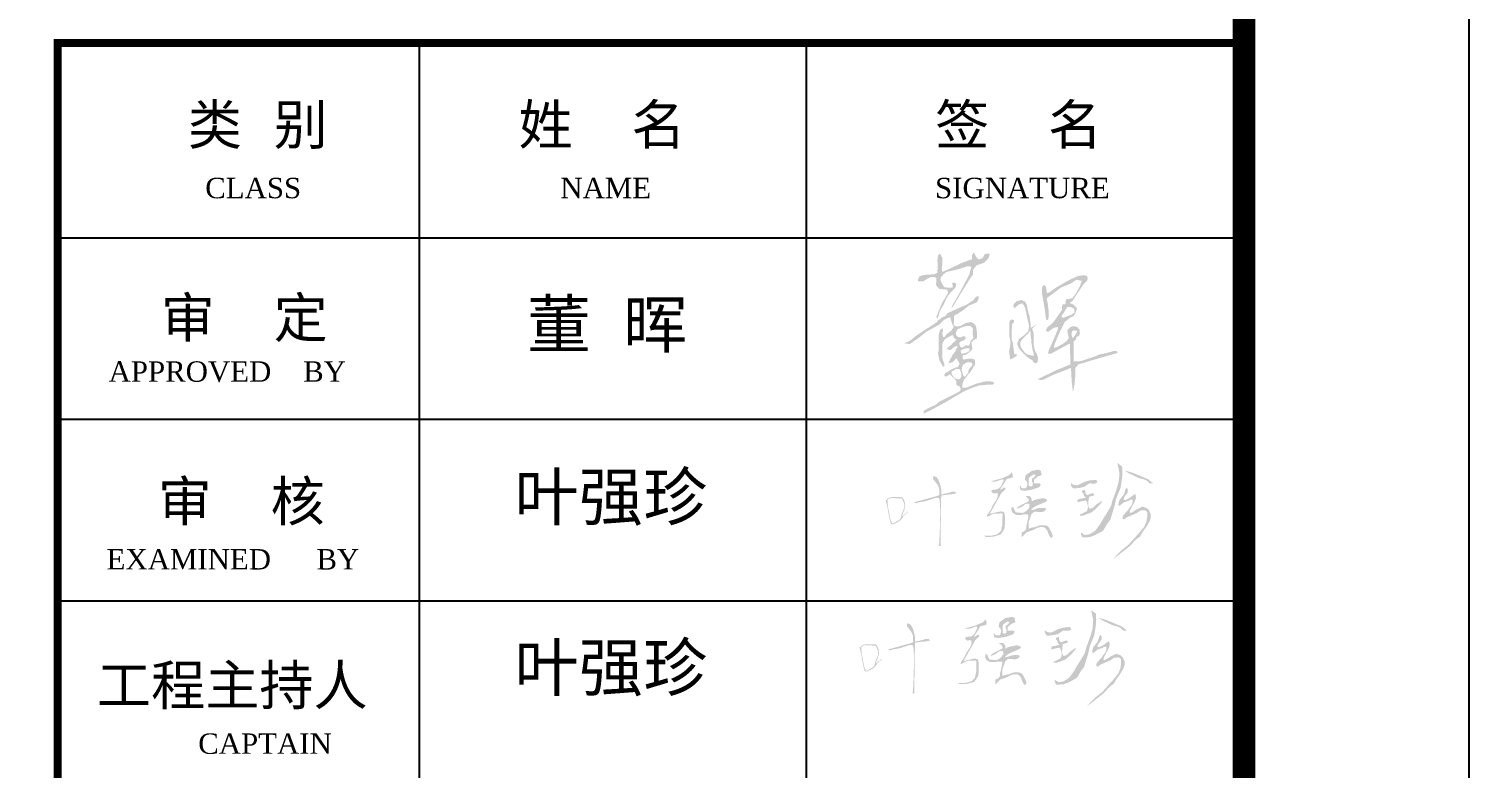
# Model space of a CAD drawing. Extents: x 40372685 to 40373131, y 3431137 to 3431353.
# Drawn here: x 40373098.79 to 40373130.77, y 3431190.26 to 3431206.67 of the extents above; entities that cross this region are included whole.
import ezdxf

# ---------------------------------------------------------------- set-up
doc = ezdxf.new("R2010")
doc.units = 0
doc.header["$LTSCALE"] = 0.5
for name, color, linetype in [('HATCH', 254, 'CONTINUOUS'), ('PUB_TEXT', 7, 'CONTINUOUS'), ('PUB_TITLE', 4, 'CONTINUOUS')]:
    doc.layers.add(name, color=color, linetype=linetype)
doc.styles.add('GHF', font='times.ttf')
doc.styles.add('STYLE1', font='simhei.ttf', dxfattribs={"width": 0.8})

msp = doc.modelspace()

# ---------------------------------------------------------------- hatches: boundary and pattern name
at = {"layer": 'HATCH'}
h = msp.add_hatch(color=256, dxfattribs=at)
h.paths.add_polyline_path([(40373121.935, 3431199.889), (40373121.963, 3431199.802), (40373122.032, 3431199.886), (40373122.064, 3431199.96), (40373121.994, 3431199.98), (40373121.95, 3431199.953)], flags=16)
h.paths.add_polyline_path([(40373121.917, 3431200.493), (40373121.845, 3431200.496), (40373121.769, 3431200.372), (40373121.721, 3431200.308), (40373121.721, 3431200.266), (40373121.763, 3431200.255), (40373121.803, 3431200.272), (40373121.854, 3431200.294), (40373121.906, 3431200.308), (40373121.971, 3431200.35), (40373122.001, 3431200.367), (40373122.001, 3431200.431), (40373121.993, 3431200.459)], flags=16)
h.paths.add_polyline_path([(40373121.451, 3431200.822), (40373121.391, 3431200.801), (40373121.373, 3431200.94), (40373121.335, 3431200.985), (40373121.288, 3431200.952), (40373121.279, 3431200.819), (40373121.299, 3431200.71), (40373121.323, 3431200.562), (40373121.344, 3431200.443), (40373121.362, 3431200.293), (40373121.379, 3431200.204), (40373121.418, 3431200.213), (40373121.43, 3431200.281), (40373121.43, 3431200.396), (40373121.421, 3431200.482), (40373121.406, 3431200.597), (40373121.388, 3431200.659), (40373121.391, 3431200.692), (40373121.702, 3431200.926), (40373121.927, 3431201.017), (40373122.045, 3431201.1), (40373122.164, 3431201.076), (40373122.125, 3431200.961), (40373122.031, 3431200.79), (40373121.951, 3431200.686), (40373121.814, 3431200.665), (40373121.803, 3431200.559), (40373121.735, 3431200.55), (40373121.72, 3431200.479), (40373121.729, 3431200.435), (40373121.613, 3431200.266), (40373121.516, 3431200.136), (40373121.388, 3431200.032), (40373121.37, 3431199.958), (40373121.424, 3431199.946), (40373121.545, 3431200.035), (40373121.64, 3431200.05), (40373121.628, 3431199.979), (40373121.43, 3431199.523), (40373121.412, 3431199.458), (40373121.48, 3431199.458), (40373121.9, 3431199.686), (40373121.915, 3431199.221), (40373121.622, 3431199.102), (40373121.24, 3431198.918), (40373121.191, 3431198.894), (40373121.237, 3431198.875), (40373121.306, 3431198.879), (40373121.521, 3431198.984), (40373121.926, 3431199.143), (40373121.941, 3431198.86), (40373121.969, 3431198.607), (40373122.006, 3431198.786), (40373122.026, 3431199.002), (40373122.026, 3431199.147), (40373122.094, 3431199.222), (40373122.394, 3431199.313), (40373122.769, 3431199.421), (40373122.928, 3431199.465), (40373122.969, 3431199.488), (40373122.935, 3431199.519), (40373122.874, 3431199.519), (40373122.762, 3431199.485), (40373122.56, 3431199.441), (40373122.448, 3431199.394), (40373122.313, 3431199.35), (40373122.171, 3431199.303), (40373122.111, 3431199.289), (40373121.989, 3431199.286), (40373121.984, 3431199.471), (40373121.989, 3431199.65), (40373121.982, 3431199.731), (40373122.036, 3431199.772), (40373122.053, 3431199.836), (40373122.1, 3431199.846), (40373122.124, 3431199.91), (40373122.117, 3431199.988), (40373122.067, 3431200.048), (40373121.996, 3431200.069), (40373121.962, 3431200.069), (40373121.915, 3431200.048), (40373121.844, 3431199.984), (40373121.857, 3431199.893), (40373121.871, 3431199.836), (40373121.871, 3431199.792), (40373121.81, 3431199.721), (40373121.729, 3431199.667), (40373121.611, 3431199.606), (40373121.547, 3431199.586), (40373121.557, 3431199.654), (40373121.683, 3431199.957), (40373121.741, 3431200.063), (40373121.787, 3431200.162), (40373121.917, 3431200.265), (40373121.98, 3431200.289), (40373122.028, 3431200.371), (40373122.059, 3431200.459), (40373122.023, 3431200.509), (40373121.976, 3431200.55), (40373121.896, 3431200.583), (40373121.965, 3431200.635), (40373122.022, 3431200.726), (40373122.108, 3431200.854), (40373122.181, 3431200.965), (40373122.224, 3431201.018), (40373122.279, 3431201.076), (40373122.299, 3431201.121), (40373122.299, 3431201.156), (40373122.266, 3431201.192), (40373122.192, 3431201.198), (40373122.083, 3431201.183), (40373122.003, 3431201.147), (40373121.923, 3431201.112), (40373121.783, 3431201.036), (40373121.703, 3431200.989), (40373121.597, 3431200.927), (40373121.507, 3431200.863)])
h.paths.add_polyline_path([(40373121.022, 3431199.98), (40373120.988, 3431199.92), (40373120.89, 3431199.822), (40373120.837, 3431199.769), (40373120.801, 3431199.712), (40373120.801, 3431199.652), (40373120.822, 3431199.589), (40373120.87, 3431199.523), (40373120.907, 3431199.473), (40373120.964, 3431199.44), (40373121.056, 3431199.418), (40373121.095, 3431199.418), (40373121.1, 3431199.445), (40373121.074, 3431199.54), (40373121.068, 3431199.586), (40373121.053, 3431199.678), (40373121.048, 3431199.705), (40373121.048, 3431199.743), (40373121.04, 3431199.799), (40373121.03, 3431199.88), (40373121.03, 3431199.93)], flags=16)
h.paths.add_polyline_path([(40373120.664, 3431200.468), (40373120.691, 3431200.486), (40373120.782, 3431200.56), (40373120.851, 3431200.575), (40373120.907, 3431200.482), (40373120.946, 3431200.298), (40373120.991, 3431200.091), (40373120.991, 3431200.02), (40373120.972, 3431199.95), (40373120.903, 3431199.882), (40373120.772, 3431199.785), (40373120.73, 3431199.674), (40373120.782, 3431199.554), (40373120.885, 3431199.449), (40373120.973, 3431199.37), (40373121.079, 3431199.304), (40373121.095, 3431199.261), (40373121.149, 3431199.243), (40373121.183, 3431199.273), (40373121.194, 3431199.349), (40373121.188, 3431199.402), (40373121.165, 3431199.456), (40373121.135, 3431199.501), (40373121.115, 3431199.571), (40373121.103, 3431199.626), (40373121.097, 3431199.69), (40373121.095, 3431199.753), (40373121.095, 3431199.838), (40373121.095, 3431199.912), (40373121.075, 3431199.985), (40373121.059, 3431200.009), (40373121.099, 3431200.049), (40373121.169, 3431200.121), (40373121.073, 3431200.052), (40373121.029, 3431200.03), (40373121.028, 3431200.128), (40373121.008, 3431200.285), (40373120.982, 3431200.364), (40373120.958, 3431200.477), (40373120.946, 3431200.537), (40373120.909, 3431200.614), (40373120.829, 3431200.649), (40373120.735, 3431200.629), (40373120.704, 3431200.611), (40373120.655, 3431200.562), (40373120.646, 3431200.509)])
h.paths.add_polyline_path([(40373120.633, 3431199.707), (40373120.667, 3431199.444), (40373120.721, 3431199.454), (40373120.721, 3431199.41), (40373120.652, 3431199.364), (40373120.579, 3431199.33), (40373120.565, 3431199.388), (40373120.553, 3431199.512), (40373120.579, 3431199.653), (40373120.577, 3431199.755), (40373120.56, 3431199.836), (40373120.557, 3431199.999), (40373120.557, 3431200.116), (40373120.565, 3431200.193), (40373120.613, 3431200.218), (40373120.665, 3431200.201), (40373120.655, 3431200.147), (40373120.618, 3431200.118), (40373120.618, 3431200.05), (40373120.609, 3431199.989), (40373120.606, 3431199.88), (40373120.609, 3431199.78)])
h.paths.add_polyline_path([(40373119.602, 3431198.986), (40373119.569, 3431198.947), (40373119.538, 3431198.967), (40373119.529, 3431198.997), (40373119.518, 3431199.029), (40373119.508, 3431199.061), (40373119.502, 3431199.091), (40373119.502, 3431199.113), (40373119.505, 3431199.145), (40373119.51, 3431199.169), (40373119.524, 3431199.199), (40373119.536, 3431199.217), (40373119.562, 3431199.236), (40373119.59, 3431199.252), (40373119.618, 3431199.263), (40373119.672, 3431199.267), (40373119.687, 3431199.267), (40373119.711, 3431199.261), (40373119.725, 3431199.254), (40373119.74, 3431199.229), (40373119.73, 3431199.206), (40373119.717, 3431199.178), (40373119.692, 3431199.155), (40373119.668, 3431199.125), (40373119.645, 3431199.077), (40373119.645, 3431199.047), (40373119.639, 3431199.024)], flags=16)
h.paths.add_polyline_path([(40373119.467, 3431199.091), (40373119.443, 3431199.122), (40373119.364, 3431199.116), (40373119.33, 3431199.091), (40373119.294, 3431199.07), (40373119.272, 3431199.047), (40373119.281, 3431199.001), (40373119.299, 3431198.974), (40373119.327, 3431198.934), (40373119.367, 3431198.905), (40373119.44, 3431198.888), (40373119.465, 3431198.904), (40373119.488, 3431198.94), (40373119.492, 3431198.986), (40373119.489, 3431199.029)], flags=16)
h.paths.add_polyline_path([(40373119.617, 3431199.58), (40373119.579, 3431199.573), (40373119.514, 3431199.55), (40373119.482, 3431199.533), (40373119.478, 3431199.507), (40373119.486, 3431199.466), (40373119.528, 3431199.461), (40373119.576, 3431199.472), (40373119.63, 3431199.491), (40373119.675, 3431199.526), (40373119.679, 3431199.568), (40373119.654, 3431199.584)], flags=16)
h.paths.add_polyline_path([(40373119.453, 3431199.818), (40373119.443, 3431199.827), (40373119.398, 3431199.842), (40373119.365, 3431199.904), (40373119.378, 3431199.942), (40373119.409, 3431200.002), (40373119.487, 3431200.037), (40373119.571, 3431200.066), (40373119.631, 3431200.077), (40373119.697, 3431200.073), (40373119.725, 3431200.046), (40373119.751, 3431200.008), (40373119.744, 3431199.952), (40373119.744, 3431199.896), (40373119.753, 3431199.85), (40373119.756, 3431199.813), (40373119.752, 3431199.793), (40373119.718, 3431199.769), (40373119.698, 3431199.74), (40373119.689, 3431199.709), (40373119.68, 3431199.677), (40373119.67, 3431199.655), (40373119.658, 3431199.633), (40373119.599, 3431199.647), (40373119.591, 3431199.647), (40373119.531, 3431199.599), (40373119.501, 3431199.599), (40373119.474, 3431199.606), (40373119.459, 3431199.636), (40373119.448, 3431199.668), (40373119.451, 3431199.697), (40373119.462, 3431199.726), (40373119.477, 3431199.726), (40373119.542, 3431199.755), (40373119.56, 3431199.768), (40373119.586, 3431199.785), (40373119.585, 3431199.806), (40373119.583, 3431199.823), (40373119.572, 3431199.846), (40373119.556, 3431199.847), (40373119.539, 3431199.847), (40373119.513, 3431199.838), (40373119.479, 3431199.818)], flags=16)
h.paths.add_polyline_path([(40373118.974, 3431200.205), (40373118.959, 3431200.167), (40373118.488, 3431199.856), (40373118.362, 3431199.753), (40373118.224, 3431199.687), (40373118.35, 3431199.674), (40373118.554, 3431199.816), (40373118.717, 3431199.947), (40373119.003, 3431200.104), (40373119.104, 3431200.208), (40373119.23, 3431200.265), (40373119.245, 3431200.265), (40373119.289, 3431200.111), (40373119.324, 3431200.057), (40373119.274, 3431199.976), (40373119.16, 3431199.885), (40373119.116, 3431199.828), (40373119.088, 3431199.825), (40373119.069, 3431199.903), (40373119.085, 3431199.976), (40373119.072, 3431200.026), (40373119.019, 3431199.988), (40373118.988, 3431199.881), (40373118.988, 3431199.775), (40373118.988, 3431199.652), (40373118.991, 3431199.549), (40373118.972, 3431199.467), (40373119.003, 3431199.313), (40373119.085, 3431199.169), (40373119.113, 3431199.169), (40373119.116, 3431199.231), (40373119.088, 3431199.3), (40373119.069, 3431199.37), (40373119.066, 3431199.486), (40373119.066, 3431199.549), (40373119.066, 3431199.662), (40373119.094, 3431199.731), (40373119.135, 3431199.787), (40373119.226, 3431199.838), (40373119.299, 3431199.875), (40373119.315, 3431199.844), (40373119.333, 3431199.809), (40373119.358, 3431199.778), (40373119.384, 3431199.772), (40373119.349, 3431199.737), (40373119.305, 3431199.696), (40373119.261, 3431199.649), (40373119.192, 3431199.596), (40373119.167, 3431199.555), (40373119.258, 3431199.539), (40373119.324, 3431199.602), (40373119.406, 3431199.637), (40373119.406, 3431199.608), (40373119.34, 3431199.486), (40373119.299, 3431199.436), (40373119.252, 3431199.348), (40373119.223, 3431199.288), (40373119.211, 3431199.247), (40373119.299, 3431199.269), (40373119.371, 3431199.348), (40373119.393, 3431199.348), (40373119.453, 3431199.231), (40373119.412, 3431199.162), (40373119.367, 3431199.153), (40373119.279, 3431199.115), (40373119.18, 3431199.051), (40373119.145, 3431199.04), (40373119.112, 3431198.989), (40373119.127, 3431198.951), (40373119.17, 3431198.957), (40373119.223, 3431198.991), (40373119.241, 3431199), (40373119.29, 3431198.946), (40373119.35, 3431198.895), (40373119.377, 3431198.852), (40373119.377, 3431198.766), (40373119.428, 3431198.739), (40373119.46, 3431198.727), (40373119.481, 3431198.669), (40373119.455, 3431198.622), (40373119.002, 3431198.392), (40373118.923, 3431198.324), (40373118.755, 3431198.249), (40373118.658, 3431198.191), (40373118.658, 3431198.13), (40373118.801, 3431198.198), (40373119.171, 3431198.399), (40373119.436, 3431198.557), (40373119.526, 3431198.61), (40373119.622, 3431198.653), (40373119.737, 3431198.704), (40373119.827, 3431198.732), (40373119.884, 3431198.754), (40373119.909, 3431198.754), (40373120.074, 3431198.772), (40373120.196, 3431198.775), (40373120.216, 3431198.795), (40373120.209, 3431198.824), (40373120.176, 3431198.836), (40373120.133, 3431198.844), (40373120.076, 3431198.848), (40373120.037, 3431198.845), (40373119.939, 3431198.825), (40373119.887, 3431198.809), (40373119.859, 3431198.803), (40373119.788, 3431198.779), (40373119.742, 3431198.761), (40373119.714, 3431198.75), (40373119.685, 3431198.738), (40373119.676, 3431198.735), (40373119.652, 3431198.724), (40373119.62, 3431198.711), (40373119.582, 3431198.702), (40373119.55, 3431198.702), (40373119.512, 3431198.702), (40373119.513, 3431198.735), (40373119.519, 3431198.79), (40373119.527, 3431198.821), (40373119.543, 3431198.86), (40373119.561, 3431198.894), (40373119.602, 3431198.94), (40373119.633, 3431198.985), (40373119.71, 3431199.075), (40373119.749, 3431199.14), (40373119.759, 3431199.164), (40373119.788, 3431199.2), (40373119.8, 3431199.249), (40373119.795, 3431199.3), (40373119.782, 3431199.332), (40373119.719, 3431199.348), (40373119.679, 3431199.351), (40373119.596, 3431199.339), (40373119.55, 3431199.327), (40373119.528, 3431199.336), (40373119.519, 3431199.39), (40373119.521, 3431199.419), (40373119.53, 3431199.431), (40373119.579, 3431199.433), (40373119.624, 3431199.456), (40373119.691, 3431199.51), (40373119.718, 3431199.532), (40373119.734, 3431199.57), (40373119.728, 3431199.63), (40373119.717, 3431199.687), (40373119.717, 3431199.704), (40373119.755, 3431199.759), (40373119.799, 3431199.778), (40373119.84, 3431199.799), (40373119.842, 3431199.91), (40373119.825, 3431200.023), (40373119.816, 3431200.074), (40373119.78, 3431200.114), (40373119.752, 3431200.14), (40373119.712, 3431200.16), (40373119.695, 3431200.16), (40373119.59, 3431200.14), (40373119.535, 3431200.108), (40373119.468, 3431200.072), (40373119.402, 3431200.063), (40373119.369, 3431200.063), (40373119.318, 3431200.097), (40373119.331, 3431200.196), (40373119.326, 3431200.289), (40373119.355, 3431200.322), (40373119.398, 3431200.337), (40373119.55, 3431200.436), (40373119.661, 3431200.529), (40373119.754, 3431200.564), (40373119.837, 3431200.601), (40373119.863, 3431200.647), (40373119.881, 3431200.71), (40373119.866, 3431200.739), (40373119.811, 3431200.717), (40373119.781, 3431200.673), (40373119.759, 3431200.645), (40373119.706, 3431200.612), (40373119.613, 3431200.547), (40373119.506, 3431200.501), (40373119.403, 3431200.458), (40373119.301, 3431200.41), (40373119.192, 3431200.362), (40373119.138, 3431200.296), (40373119.087, 3431200.275), (40373119.033, 3431200.24), (40373119.011, 3431200.218)])
h.paths.add_polyline_path([(40373118.65, 3431201.066), (40373118.611, 3431201.068), (40373118.531, 3431201.068), (40373118.531, 3431201.104), (40373118.561, 3431201.173), (40373118.646, 3431201.206), (40373118.885, 3431201.22), (40373118.96, 3431201.253), (40373118.964, 3431201.37), (40373118.969, 3431201.445), (40373118.96, 3431201.529), (40373118.974, 3431201.637), (40373119.016, 3431201.684), (40373119.068, 3431201.59), (40373119.068, 3431201.44), (40373119.058, 3431201.337), (40373119.068, 3431201.271), (40373119.419, 3431201.431), (40373119.513, 3431201.478), (40373119.64, 3431201.524), (40373119.729, 3431201.553), (40373119.729, 3431201.646), (40373119.771, 3431201.707), (40373119.813, 3431201.618), (40373119.874, 3431201.548), (40373119.963, 3431201.581), (40373120.005, 3431201.665), (40373120.09, 3431201.684), (40373120.123, 3431201.665), (40373120.09, 3431201.571), (40373120.001, 3431201.478), (40373119.832, 3431201.421), (40373119.757, 3431201.332), (40373119.747, 3431201.211), (40373119.682, 3431201.122), (40373119.461, 3431200.765), (40373119.302, 3431200.498), (40373119.274, 3431200.477), (40373119.286, 3431200.519), (40373119.445, 3431200.793), (40373119.572, 3431201.031), (40373119.668, 3431201.215), (40373119.686, 3431201.284), (40373119.714, 3431201.392), (40373119.626, 3431201.398), (40373119.458, 3431201.344), (40373119.334, 3431201.311), (40373119.156, 3431201.272), (40373119.09, 3431201.212), (40373119.036, 3431201.151), (40373119.036, 3431201.07), (40373119.075, 3431200.998), (40373119.111, 3431200.935), (40373119.211, 3431200.923), (40373119.235, 3431200.92), (40373119.304, 3431200.932), (40373119.287, 3431201.028), (40373119.343, 3431201.038), (40373119.379, 3431201.01), (40373119.367, 3431200.938), (40373119.31, 3431200.869), (40373119.217, 3431200.775), (40373119.162, 3431200.688), (40373119.105, 3431200.558), (40373119.015, 3431200.405), (40373118.985, 3431200.297), (40373118.951, 3431200.224), (40373118.939, 3431200.282), (40373119.063, 3431200.586), (40373119.195, 3431200.802), (40373119.183, 3431200.875), (40373119.093, 3431200.89), (40373119.012, 3431200.893), (40373118.951, 3431200.947), (40373118.93, 3431200.986), (40373118.936, 3431201.07), (40373118.936, 3431201.142), (40373118.873, 3431201.163), (40373118.813, 3431201.163), (40373118.726, 3431201.118), (40373118.692, 3431201.094)])
h = msp.add_hatch(color=256, dxfattribs=at)
h.paths.add_polyline_path([(40373120.183, 3431196.622), (40373120.195, 3431196.62), (40373120.249, 3431196.621), (40373120.3, 3431196.635), (40373120.367, 3431196.661), (40373120.395, 3431196.669), (40373120.419, 3431196.669), (40373120.431, 3431196.64), (40373120.41, 3431196.597), (40373120.393, 3431196.565), (40373120.367, 3431196.511), (40373120.342, 3431196.486), (40373120.312, 3431196.463), (40373120.272, 3431196.446), (40373120.234, 3431196.441), (40373120.17, 3431196.435), (40373120.158, 3431196.4), (40373120.2, 3431196.359), (40373120.297, 3431196.365), (40373120.3, 3431196.324), (40373120.295, 3431196.271), (40373120.264, 3431196.207), (40373120.224, 3431196.147), (40373120.18, 3431196.076), (40373120.148, 3431196.005), (40373120.109, 3431195.939), (40373120.067, 3431195.883), (40373120.056, 3431195.833), (40373120.118, 3431195.86), (40373120.181, 3431195.898), (40373120.228, 3431195.911), (40373120.33, 3431195.911), (40373120.352, 3431195.913), (40373120.396, 3431195.913), (40373120.411, 3431195.891), (40373120.404, 3431195.835), (40373120.404, 3431195.725), (40373120.404, 3431195.67), (40373120.39, 3431195.61), (40373120.375, 3431195.529), (40373120.313, 3431195.465), (40373120.25, 3431195.44), (40373120.155, 3431195.417), (40373120.088, 3431195.417), (40373119.999, 3431195.417), (40373120.036, 3431195.392), (40373120.115, 3431195.392), (40373120.198, 3431195.398), (40373120.359, 3431195.442), (40373120.394, 3431195.487), (40373120.419, 3431195.527), (40373120.448, 3431195.573), (40373120.46, 3431195.679), (40373120.46, 3431195.835), (40373120.456, 3431195.876), (40373120.448, 3431195.92), (40373120.433, 3431195.949), (40373120.365, 3431195.957), (40373120.334, 3431195.955), (40373120.263, 3431195.935), (40373120.207, 3431195.926), (40373120.169, 3431195.914), (40373120.123, 3431195.905), (40373120.144, 3431195.945), (40373120.177, 3431195.999), (40373120.229, 3431196.097), (40373120.319, 3431196.249), (40373120.348, 3431196.301), (40373120.373, 3431196.355), (40373120.392, 3431196.375), (40373120.435, 3431196.421), (40373120.463, 3431196.436), (40373120.473, 3431196.454), (40373120.463, 3431196.484), (40373120.425, 3431196.484), (40373120.404, 3431196.463), (40373120.365, 3431196.44), (40373120.356, 3431196.454), (40373120.411, 3431196.537), (40373120.477, 3431196.64), (40373120.499, 3431196.679), (40373120.566, 3431196.693), (40373120.615, 3431196.704), (40373120.629, 3431196.714), (40373120.635, 3431196.763), (40373120.625, 3431196.8), (40373120.602, 3431196.829), (40373120.585, 3431196.795), (40373120.543, 3431196.758), (40373120.512, 3431196.745), (40373120.457, 3431196.724), (40373120.398, 3431196.696), (40373120.322, 3431196.674), (40373120.251, 3431196.653), (40373120.148, 3431196.629), (40373120.151, 3431196.628), (40373120.156, 3431196.627), (40373120.16, 3431196.625), (40373120.17, 3431196.624), (40373120.173, 3431196.624)])
h.paths.add_polyline_path([(40373118.45, 3431196.161), (40373118.463, 3431196.166), (40373118.749, 3431196.244), (40373118.933, 3431196.295), (40373119.001, 3431196.32), (40373119.001, 3431196.376), (40373119.004, 3431196.454), (40373118.981, 3431196.516), (40373118.962, 3431196.552), (40373118.925, 3431196.6), (40373118.897, 3431196.637), (40373118.869, 3431196.67), (40373118.861, 3431196.715), (40373118.88, 3431196.743), (40373118.939, 3431196.72), (40373118.976, 3431196.673), (40373119.012, 3431196.586), (40373119.026, 3431196.53), (40373119.045, 3431196.453), (40373119.045, 3431196.359), (40373119.046, 3431196.334), (40373119.158, 3431196.359), (40373119.223, 3431196.374), (40373119.287, 3431196.395), (40373119.354, 3431196.395), (40373119.377, 3431196.359), (40373119.295, 3431196.342), (40373119.141, 3431196.325), (40373119.051, 3431196.311), (40373119.043, 3431196.255), (40373119.029, 3431195.191), (40373118.99, 3431195.191), (40373119.001, 3431195.258), (40373119.013, 3431195.499), (40373119.019, 3431195.738), (40373119.026, 3431195.951), (40373119.017, 3431196.098), (40373119.014, 3431196.158), (40373119.008, 3431196.228), (40373118.99, 3431196.257), (40373118.951, 3431196.262), (40373118.9, 3431196.253), (40373118.854, 3431196.237), (40373118.776, 3431196.21), (40373118.684, 3431196.183), (40373118.581, 3431196.167), (40373118.49, 3431196.143), (40373118.462, 3431196.149), (40373118.452, 3431196.157)])
h.paths.add_polyline_path([(40373123.119, 3431196.393), (40373123.136, 3431196.452), (40373123.166, 3431196.484), (40373123.189, 3431196.434), (40373123.186, 3431196.372), (40373123.13, 3431196.307), (40373123.089, 3431196.228), (40373123.133, 3431196.21), (40373123.21, 3431196.245), (40373123.322, 3431196.328), (40373123.358, 3431196.343), (40373123.369, 3431196.257), (40373123.349, 3431196.198), (40373123.325, 3431196.142), (40373123.278, 3431196.063), (40373123.225, 3431195.948), (40373123.254, 3431195.921), (40373123.372, 3431195.995), (40373123.511, 3431196.066), (40373123.605, 3431196.033), (40373123.655, 3431195.989), (40373123.697, 3431195.895), (40373123.697, 3431195.815), (40373123.667, 3431195.73), (40373123.591, 3431195.603), (40373123.52, 3431195.508), (40373123.458, 3431195.402), (40373123.349, 3431195.317), (40373123.242, 3431195.196), (40373123.119, 3431195.099), (40373123.021, 3431195.022), (40373122.841, 3431194.881), (40373123.042, 3431195.09), (40373123.201, 3431195.217), (40373123.349, 3431195.382), (40373123.437, 3431195.479), (40373123.558, 3431195.626), (40373123.602, 3431195.732), (40373123.62, 3431195.842), (40373123.617, 3431195.951), (40373123.57, 3431195.986), (40373123.467, 3431195.977), (40373123.39, 3431195.924), (40373123.337, 3431195.9), (40373123.204, 3431195.842), (40373123.148, 3431195.816), (40373123.127, 3431195.791), (40373123.08, 3431195.78), (40373123.07, 3431195.821), (40373123.07, 3431195.842), (40373123.11, 3431195.892), (40373123.154, 3431195.951), (40373123.192, 3431195.986), (40373123.222, 3431196.036), (40373123.272, 3431196.098), (40373123.296, 3431196.16), (40373123.296, 3431196.222), (40373123.263, 3431196.222), (40373123.225, 3431196.21), (40373123.207, 3431196.195), (40373123.104, 3431196.163), (40373123.039, 3431196.11), (40373123.006, 3431196.083), (40373122.977, 3431196.092), (40373122.986, 3431196.157), (40373123.007, 3431196.216), (40373123.06, 3431196.284), (40373123.101, 3431196.337)])
h.paths.add_polyline_path([(40373123.199, 3431196.81), (40373123.108, 3431196.871), (40373123.191, 3431196.846), (40373123.294, 3431196.815), (40373123.445, 3431196.752), (40373123.642, 3431196.67), (40373123.749, 3431196.582), (40373123.665, 3431196.582), (40373123.607, 3431196.64), (40373123.542, 3431196.669), (40373123.423, 3431196.701), (40373123.333, 3431196.748)])
h.paths.add_polyline_path([(40373123.061, 3431196.954), (40373122.956, 3431197.034), (40373122.996, 3431196.839), (40373122.996, 3431196.727), (40373122.985, 3431196.611), (40373122.935, 3431196.441), (40373122.891, 3431196.322), (40373122.838, 3431196.177), (40373122.819, 3431196.087), (40373122.743, 3431195.957), (40373122.642, 3431195.797), (40373122.58, 3431195.689), (40373122.475, 3431195.541), (40373122.425, 3431195.501), (40373122.334, 3431195.45), (40373122.229, 3431195.432), (40373122.15, 3431195.49), (40373122.15, 3431195.447), (40373122.178, 3431195.382), (40373122.247, 3431195.382), (40373122.345, 3431195.389), (40373122.453, 3431195.429), (40373122.616, 3431195.515), (40373122.652, 3431195.548), (40373122.728, 3431195.682), (40373122.801, 3431195.776), (40373122.895, 3431196.087), (40373122.924, 3431196.224), (40373122.978, 3431196.365), (40373123.025, 3431196.473), (40373123.047, 3431196.614), (40373123.061, 3431196.712), (40373123.068, 3431196.828)])
h.paths.add_polyline_path([(40373122.257, 3431196.257), (40373122.215, 3431196.308), (40373122.206, 3431196.346), (40373122.174, 3431196.385), (40373122.174, 3431196.42), (40373122.238, 3431196.439), (40373122.251, 3431196.359), (40373122.283, 3431196.318), (40373122.347, 3431196.343), (40373122.411, 3431196.365), (40373122.449, 3431196.321), (40373122.404, 3431196.302), (40373122.356, 3431196.292), (40373122.327, 3431196.279), (40373122.315, 3431196.199), (40373122.311, 3431196.091), (40373122.324, 3431196.04), (40373122.343, 3431196.017), (40373122.356, 3431196.017), (40373122.414, 3431196.04), (40373122.487, 3431196.11), (40373122.583, 3431196.177), (40373122.609, 3431196.199), (40373122.609, 3431196.164), (40373122.574, 3431196.119), (40373122.516, 3431196.056), (40373122.433, 3431195.979), (40373122.394, 3431195.943), (40373122.324, 3431195.915), (40373122.196, 3431195.867), (40373122.168, 3431195.867), (40373122.12, 3431195.867), (40373122.129, 3431195.896), (40373122.177, 3431195.909), (40373122.222, 3431195.937), (40373122.279, 3431195.963), (40373122.295, 3431196.004), (40373122.302, 3431196.068), (40373122.283, 3431196.161), (40373122.254, 3431196.203), (40373122.212, 3431196.193), (40373122.187, 3431196.187), (40373122.129, 3431196.177), (40373122.081, 3431196.158), (40373122.067, 3431196.193), (40373122.081, 3431196.225), (40373122.129, 3431196.241), (40373122.171, 3431196.241), (40373122.212, 3431196.257)])
h.paths.add_polyline_path([(40373122.267, 3431196.535), (40373122.222, 3431196.503), (40373122.123, 3431196.481), (40373122.004, 3431196.468), (40373121.972, 3431196.468), (40373121.928, 3431196.528), (40373121.924, 3431196.586), (40373121.985, 3431196.548), (40373122.056, 3431196.535), (40373122.148, 3431196.573), (40373122.228, 3431196.615), (40373122.34, 3431196.647), (40373122.487, 3431196.659), (40373122.516, 3431196.605), (40373122.459, 3431196.575), (40373122.404, 3431196.575), (40373122.334, 3431196.583)])
h.paths.add_polyline_path([(40373120.728, 3431196.038), (40373120.74, 3431196.019), (40373120.847, 3431196.068), (40373120.915, 3431196.121), (40373120.983, 3431196.134), (40373121.004, 3431196.106), (40373121.004, 3431196.048), (40373120.943, 3431195.975), (40373120.885, 3431195.935), (40373120.83, 3431195.925), (40373120.696, 3431195.938), (40373120.668, 3431195.998), (40373120.646, 3431196.051), (40373120.603, 3431196.051), (40373120.603, 3431196.003), (40373120.618, 3431195.943), (40373120.666, 3431195.905), (40373120.709, 3431195.882), (40373120.822, 3431195.882), (40373120.888, 3431195.895), (40373120.981, 3431195.887), (40373120.981, 3431195.837), (40373120.976, 3431195.807), (40373120.963, 3431195.754), (40373120.933, 3431195.625), (40373120.933, 3431195.575), (40373120.895, 3431195.522), (40373120.832, 3431195.492), (40373120.832, 3431195.436), (40373120.832, 3431195.386), (40373120.883, 3431195.434), (40373120.938, 3431195.494), (40373121.026, 3431195.522), (40373121.102, 3431195.552), (40373121.167, 3431195.59), (40373121.256, 3431195.613), (40373121.306, 3431195.613), (40373121.356, 3431195.59), (40373121.402, 3431195.53), (40373121.429, 3431195.449), (40373121.45, 3431195.411), (40373121.482, 3431195.371), (40373121.517, 3431195.399), (40373121.515, 3431195.439), (40373121.492, 3431195.494), (40373121.462, 3431195.552), (40373121.437, 3431195.6), (40373121.417, 3431195.623), (40373121.361, 3431195.65), (40373121.301, 3431195.65), (40373121.238, 3431195.65), (40373121.132, 3431195.613), (40373121.034, 3431195.593), (40373120.983, 3431195.572), (40373120.983, 3431195.648), (40373120.983, 3431195.716), (40373121.029, 3431195.839), (40373121.046, 3431195.895), (40373121.102, 3431195.948), (40373121.145, 3431195.95), (40373121.243, 3431195.945), (40373121.283, 3431195.945), (40373121.331, 3431195.96), (40373121.372, 3431195.998), (40373121.372, 3431196.021), (40373121.339, 3431196.036), (40373121.298, 3431196.036), (40373121.243, 3431196.036), (40373121.177, 3431196.026), (40373121.12, 3431196.003), (40373121.059, 3431195.988), (40373121.046, 3431196), (40373121.094, 3431196.046), (40373121.175, 3431196.091), (40373121.316, 3431196.149), (40373121.382, 3431196.179), (40373121.397, 3431196.212), (40373121.377, 3431196.232), (40373121.311, 3431196.252), (40373121.301, 3431196.252), (40373121.157, 3431196.225), (40373121.092, 3431196.204), (40373121.054, 3431196.179), (40373121.054, 3431196.222), (40373121.036, 3431196.272), (40373121.006, 3431196.3), (40373120.961, 3431196.303), (40373120.91, 3431196.303), (40373120.956, 3431196.262), (40373120.985, 3431196.236), (40373120.991, 3431196.189), (40373120.956, 3431196.167), (40373120.88, 3431196.129), (40373120.797, 3431196.091), (40373120.742, 3431196.048)])
h.paths.add_polyline_path([(40373121.142, 3431196.768), (40373121.098, 3431196.783), (40373121.025, 3431196.733), (40373120.99, 3431196.695), (40373120.99, 3431196.651), (40373120.99, 3431196.585), (40373120.99, 3431196.525), (40373121.03, 3431196.514), (40373121.067, 3431196.516), (40373121.081, 3431196.583), (40373121.061, 3431196.627), (40373121.061, 3431196.686), (40373121.111, 3431196.719)], flags=16)
h.paths.add_polyline_path([(40373120.899, 3431196.472), (40373120.931, 3431196.476), (40373120.958, 3431196.559), (40373120.948, 3431196.614), (40373120.9, 3431196.672), (40373120.921, 3431196.765), (40373121.055, 3431196.857), (40373121.199, 3431196.885), (40373121.254, 3431196.864), (40373121.275, 3431196.765), (40373121.192, 3431196.734), (40373121.103, 3431196.658), (40373121.103, 3431196.579), (40373121.233, 3431196.579), (40373121.257, 3431196.552), (40373121.24, 3431196.517), (40373121.206, 3431196.49), (40373121.072, 3431196.445), (40373120.962, 3431196.425), (40373120.893, 3431196.414), (40373120.807, 3431196.431), (40373120.79, 3431196.493), (40373120.79, 3431196.521), (40373120.816, 3431196.519), (40373120.816, 3431196.492), (40373120.84, 3431196.472)])
h.paths.add_polyline_path([(40373117.805, 3431196.221), (40373117.817, 3431196.19), (40373117.842, 3431196.093), (40373117.856, 3431196.022), (40373117.87, 3431195.938), (40373117.891, 3431195.823), (40373117.924, 3431195.69), (40373117.945, 3431195.679), (40373117.979, 3431195.67), (40373118.112, 3431195.739), (40373118.183, 3431195.81), (40373118.211, 3431195.861), (40373118.289, 3431195.922), (40373118.314, 3431195.962), (40373118.282, 3431195.939), (40373118.267, 3431195.916), (40373118.219, 3431195.887), (40373118.202, 3431195.866), (40373118.176, 3431195.846), (40373118.192, 3431195.907), (40373118.221, 3431195.979), (40373118.239, 3431196.034), (40373118.244, 3431196.086), (40373118.24, 3431196.156), (40373118.214, 3431196.216), (40373118.204, 3431196.248), (40373118.173, 3431196.271), (40373118.121, 3431196.278), (40373118.043, 3431196.278), (40373117.983, 3431196.279), (40373117.892, 3431196.265), (40373117.845, 3431196.233), (40373117.839, 3431196.211), (40373117.834, 3431196.206), (40373117.818, 3431196.211)])
h.paths.add_polyline_path([(40373117.888, 3431196.247), (40373117.851, 3431196.204), (40373117.863, 3431196.054), (40373117.885, 3431195.95), (40373117.903, 3431195.846), (40373117.928, 3431195.739), (40373117.968, 3431195.684), (40373118.115, 3431195.769), (40373118.152, 3431195.818), (40373118.164, 3431195.895), (40373118.225, 3431196.033), (40373118.228, 3431196.122), (40373118.173, 3431196.244), (40373117.974, 3431196.256)], flags=16)
h = msp.add_hatch(color=256, dxfattribs=at)
h.paths.add_polyline_path([(40373119.601, 3431193.355), (40373119.612, 3431193.353), (40373119.667, 3431193.355), (40373119.718, 3431193.368), (40373119.785, 3431193.394), (40373119.813, 3431193.402), (40373119.837, 3431193.402), (40373119.849, 3431193.373), (40373119.827, 3431193.33), (40373119.811, 3431193.299), (40373119.784, 3431193.244), (40373119.76, 3431193.219), (40373119.73, 3431193.196), (40373119.69, 3431193.18), (40373119.652, 3431193.175), (40373119.588, 3431193.168), (40373119.576, 3431193.133), (40373119.617, 3431193.092), (40373119.715, 3431193.099), (40373119.718, 3431193.057), (40373119.713, 3431193.004), (40373119.682, 3431192.94), (40373119.642, 3431192.88), (40373119.598, 3431192.809), (40373119.566, 3431192.738), (40373119.526, 3431192.672), (40373119.485, 3431192.616), (40373119.473, 3431192.566), (40373119.536, 3431192.593), (40373119.599, 3431192.631), (40373119.645, 3431192.644), (40373119.748, 3431192.644), (40373119.77, 3431192.646), (40373119.814, 3431192.646), (40373119.828, 3431192.624), (40373119.822, 3431192.568), (40373119.822, 3431192.458), (40373119.822, 3431192.404), (40373119.808, 3431192.343), (40373119.793, 3431192.262), (40373119.731, 3431192.198), (40373119.668, 3431192.173), (40373119.572, 3431192.15), (40373119.506, 3431192.15), (40373119.416, 3431192.15), (40373119.454, 3431192.125), (40373119.533, 3431192.125), (40373119.616, 3431192.131), (40373119.776, 3431192.175), (40373119.812, 3431192.221), (40373119.837, 3431192.26), (40373119.866, 3431192.306), (40373119.878, 3431192.412), (40373119.878, 3431192.568), (40373119.874, 3431192.61), (40373119.866, 3431192.653), (40373119.851, 3431192.682), (40373119.783, 3431192.691), (40373119.751, 3431192.689), (40373119.681, 3431192.668), (40373119.624, 3431192.659), (40373119.587, 3431192.647), (40373119.541, 3431192.639), (40373119.562, 3431192.678), (40373119.595, 3431192.732), (40373119.647, 3431192.83), (40373119.737, 3431192.982), (40373119.766, 3431193.034), (40373119.791, 3431193.088), (40373119.81, 3431193.109), (40373119.853, 3431193.154), (40373119.88, 3431193.169), (40373119.891, 3431193.188), (40373119.88, 3431193.217), (40373119.843, 3431193.217), (40373119.822, 3431193.196), (40373119.783, 3431193.173), (40373119.774, 3431193.188), (40373119.829, 3431193.27), (40373119.895, 3431193.374), (40373119.917, 3431193.412), (40373119.984, 3431193.426), (40373120.033, 3431193.438), (40373120.046, 3431193.448), (40373120.053, 3431193.496), (40373120.043, 3431193.533), (40373120.019, 3431193.562), (40373120.003, 3431193.528), (40373119.961, 3431193.491), (40373119.93, 3431193.478), (40373119.875, 3431193.458), (40373119.816, 3431193.429), (40373119.74, 3431193.407), (40373119.668, 3431193.387), (40373119.566, 3431193.362), (40373119.569, 3431193.361), (40373119.574, 3431193.36), (40373119.578, 3431193.359), (40373119.587, 3431193.357), (40373119.591, 3431193.357)])
h.paths.add_polyline_path([(40373117.868, 3431192.894), (40373117.88, 3431192.899), (40373118.166, 3431192.977), (40373118.351, 3431193.028), (40373118.419, 3431193.053), (40373118.419, 3431193.109), (40373118.421, 3431193.187), (40373118.399, 3431193.249), (40373118.379, 3431193.285), (40373118.343, 3431193.333), (40373118.314, 3431193.371), (40373118.287, 3431193.403), (40373118.279, 3431193.448), (40373118.298, 3431193.476), (40373118.357, 3431193.454), (40373118.393, 3431193.406), (40373118.43, 3431193.319), (40373118.444, 3431193.263), (40373118.463, 3431193.187), (40373118.463, 3431193.092), (40373118.464, 3431193.067), (40373118.576, 3431193.092), (40373118.641, 3431193.107), (40373118.705, 3431193.129), (40373118.772, 3431193.129), (40373118.794, 3431193.092), (40373118.713, 3431193.075), (40373118.559, 3431193.059), (40373118.469, 3431193.045), (40373118.461, 3431192.989), (40373118.447, 3431191.924), (40373118.407, 3431191.924), (40373118.419, 3431191.991), (40373118.431, 3431192.232), (40373118.437, 3431192.471), (40373118.444, 3431192.684), (40373118.435, 3431192.831), (40373118.432, 3431192.891), (40373118.425, 3431192.962), (40373118.407, 3431192.99), (40373118.369, 3431192.995), (40373118.318, 3431192.986), (40373118.272, 3431192.97), (40373118.193, 3431192.943), (40373118.102, 3431192.916), (40373117.999, 3431192.9), (40373117.908, 3431192.876), (40373117.88, 3431192.882), (40373117.869, 3431192.89)])
h.paths.add_polyline_path([(40373122.536, 3431193.126), (40373122.554, 3431193.185), (40373122.584, 3431193.217), (40373122.607, 3431193.167), (40373122.604, 3431193.105), (40373122.548, 3431193.04), (40373122.507, 3431192.961), (40373122.551, 3431192.943), (40373122.628, 3431192.979), (40373122.74, 3431193.061), (40373122.775, 3431193.076), (40373122.787, 3431192.99), (40373122.767, 3431192.931), (40373122.743, 3431192.875), (40373122.696, 3431192.796), (40373122.643, 3431192.681), (40373122.672, 3431192.654), (40373122.79, 3431192.728), (40373122.929, 3431192.799), (40373123.023, 3431192.766), (40373123.073, 3431192.722), (40373123.115, 3431192.628), (40373123.115, 3431192.548), (40373123.085, 3431192.463), (40373123.008, 3431192.336), (40373122.938, 3431192.242), (40373122.876, 3431192.136), (40373122.767, 3431192.05), (40373122.66, 3431191.929), (40373122.536, 3431191.832), (40373122.439, 3431191.755), (40373122.259, 3431191.614), (40373122.46, 3431191.823), (40373122.619, 3431191.95), (40373122.767, 3431192.115), (40373122.855, 3431192.212), (40373122.976, 3431192.36), (40373123.02, 3431192.466), (40373123.038, 3431192.575), (40373123.035, 3431192.684), (40373122.988, 3431192.719), (40373122.884, 3431192.71), (40373122.808, 3431192.657), (40373122.755, 3431192.634), (40373122.622, 3431192.575), (40373122.565, 3431192.55), (40373122.545, 3431192.525), (40373122.498, 3431192.513), (40373122.488, 3431192.554), (40373122.488, 3431192.575), (40373122.528, 3431192.625), (40373122.572, 3431192.684), (40373122.61, 3431192.719), (40373122.64, 3431192.769), (40373122.69, 3431192.831), (40373122.713, 3431192.893), (40373122.713, 3431192.955), (40373122.681, 3431192.955), (40373122.643, 3431192.943), (40373122.625, 3431192.928), (40373122.522, 3431192.896), (40373122.457, 3431192.843), (40373122.424, 3431192.816), (40373122.395, 3431192.825), (40373122.404, 3431192.89), (40373122.424, 3431192.949), (40373122.477, 3431193.017), (40373122.519, 3431193.07)])
h.paths.add_polyline_path([(40373122.617, 3431193.543), (40373122.526, 3431193.604), (40373122.609, 3431193.579), (40373122.712, 3431193.548), (40373122.863, 3431193.485), (40373123.06, 3431193.403), (40373123.166, 3431193.315), (40373123.083, 3431193.315), (40373123.025, 3431193.373), (40373122.96, 3431193.402), (40373122.841, 3431193.434), (40373122.75, 3431193.481)])
h.paths.add_polyline_path([(40373122.479, 3431193.688), (40373122.374, 3431193.767), (40373122.414, 3431193.572), (40373122.414, 3431193.46), (40373122.403, 3431193.344), (40373122.352, 3431193.174), (40373122.309, 3431193.055), (40373122.256, 3431192.91), (40373122.237, 3431192.82), (40373122.161, 3431192.69), (40373122.059, 3431192.531), (40373121.998, 3431192.422), (40373121.893, 3431192.274), (40373121.842, 3431192.234), (40373121.752, 3431192.184), (40373121.647, 3431192.166), (40373121.567, 3431192.223), (40373121.567, 3431192.18), (40373121.596, 3431192.115), (40373121.665, 3431192.115), (40373121.763, 3431192.122), (40373121.871, 3431192.162), (40373122.034, 3431192.249), (40373122.07, 3431192.281), (40373122.146, 3431192.415), (40373122.219, 3431192.509), (40373122.313, 3431192.82), (40373122.342, 3431192.957), (40373122.396, 3431193.098), (40373122.443, 3431193.207), (40373122.465, 3431193.348), (40373122.479, 3431193.445), (40373122.486, 3431193.561)])
h.paths.add_polyline_path([(40373121.675, 3431192.99), (40373121.633, 3431193.041), (40373121.624, 3431193.08), (40373121.592, 3431193.118), (40373121.592, 3431193.153), (40373121.656, 3431193.172), (40373121.668, 3431193.092), (40373121.7, 3431193.051), (40373121.764, 3431193.076), (40373121.828, 3431193.099), (40373121.867, 3431193.054), (40373121.822, 3431193.035), (40373121.774, 3431193.025), (40373121.745, 3431193.012), (40373121.732, 3431192.933), (40373121.729, 3431192.824), (40373121.742, 3431192.773), (40373121.761, 3431192.75), (40373121.774, 3431192.75), (40373121.832, 3431192.773), (40373121.905, 3431192.843), (40373122.001, 3431192.91), (40373122.027, 3431192.933), (40373122.027, 3431192.897), (40373121.991, 3431192.853), (40373121.934, 3431192.789), (40373121.851, 3431192.712), (40373121.812, 3431192.677), (40373121.742, 3431192.648), (40373121.614, 3431192.6), (40373121.585, 3431192.6), (40373121.537, 3431192.6), (40373121.547, 3431192.629), (40373121.595, 3431192.642), (40373121.64, 3431192.671), (40373121.697, 3431192.696), (40373121.713, 3431192.738), (40373121.72, 3431192.802), (40373121.7, 3431192.894), (40373121.672, 3431192.936), (40373121.63, 3431192.926), (40373121.605, 3431192.92), (40373121.547, 3431192.91), (40373121.499, 3431192.891), (40373121.485, 3431192.926), (40373121.499, 3431192.958), (40373121.547, 3431192.974), (40373121.589, 3431192.974), (40373121.63, 3431192.99)])
h.paths.add_polyline_path([(40373121.684, 3431193.268), (40373121.64, 3431193.236), (40373121.541, 3431193.214), (40373121.422, 3431193.201), (40373121.39, 3431193.201), (40373121.346, 3431193.262), (40373121.342, 3431193.319), (40373121.403, 3431193.281), (40373121.473, 3431193.268), (40373121.566, 3431193.306), (40373121.646, 3431193.348), (40373121.758, 3431193.38), (40373121.905, 3431193.393), (40373121.934, 3431193.338), (40373121.877, 3431193.308), (40373121.822, 3431193.308), (40373121.752, 3431193.316)])
h.paths.add_polyline_path([(40373120.146, 3431192.771), (40373120.158, 3431192.752), (40373120.265, 3431192.802), (40373120.333, 3431192.855), (40373120.401, 3431192.867), (40373120.421, 3431192.839), (40373120.421, 3431192.782), (40373120.361, 3431192.709), (40373120.303, 3431192.668), (40373120.248, 3431192.658), (40373120.114, 3431192.671), (40373120.086, 3431192.731), (40373120.064, 3431192.784), (40373120.021, 3431192.784), (40373120.021, 3431192.736), (40373120.036, 3431192.676), (40373120.084, 3431192.638), (40373120.127, 3431192.615), (40373120.24, 3431192.615), (40373120.306, 3431192.628), (40373120.399, 3431192.62), (40373120.399, 3431192.57), (40373120.394, 3431192.54), (40373120.381, 3431192.487), (40373120.351, 3431192.359), (40373120.351, 3431192.308), (40373120.313, 3431192.255), (40373120.25, 3431192.225), (40373120.25, 3431192.17), (40373120.25, 3431192.119), (40373120.3, 3431192.167), (40373120.356, 3431192.228), (40373120.444, 3431192.255), (40373120.52, 3431192.286), (40373120.585, 3431192.323), (40373120.673, 3431192.346), (40373120.724, 3431192.346), (40373120.774, 3431192.323), (40373120.82, 3431192.263), (40373120.847, 3431192.182), (40373120.867, 3431192.145), (40373120.9, 3431192.104), (40373120.935, 3431192.132), (40373120.933, 3431192.172), (40373120.91, 3431192.228), (40373120.88, 3431192.286), (40373120.855, 3431192.333), (40373120.835, 3431192.356), (40373120.779, 3431192.384), (40373120.719, 3431192.384), (40373120.656, 3431192.384), (40373120.55, 3431192.346), (40373120.452, 3431192.326), (40373120.401, 3431192.306), (40373120.401, 3431192.381), (40373120.401, 3431192.449), (40373120.447, 3431192.573), (40373120.464, 3431192.628), (40373120.52, 3431192.681), (40373120.563, 3431192.683), (40373120.661, 3431192.678), (40373120.701, 3431192.678), (40373120.749, 3431192.693), (40373120.789, 3431192.731), (40373120.789, 3431192.754), (40373120.757, 3431192.769), (40373120.716, 3431192.769), (40373120.661, 3431192.769), (40373120.595, 3431192.759), (40373120.537, 3431192.736), (40373120.477, 3431192.721), (40373120.464, 3431192.734), (40373120.512, 3431192.779), (40373120.593, 3431192.824), (40373120.734, 3431192.882), (40373120.799, 3431192.913), (40373120.815, 3431192.945), (40373120.794, 3431192.965), (40373120.729, 3431192.986), (40373120.719, 3431192.986), (40373120.575, 3431192.958), (40373120.51, 3431192.938), (40373120.472, 3431192.913), (40373120.472, 3431192.955), (40373120.454, 3431193.006), (40373120.424, 3431193.033), (40373120.379, 3431193.036), (40373120.328, 3431193.036), (40373120.374, 3431192.996), (40373120.403, 3431192.97), (40373120.409, 3431192.923), (40373120.374, 3431192.9), (40373120.298, 3431192.862), (40373120.215, 3431192.824), (40373120.159, 3431192.782)])
h.paths.add_polyline_path([(40373120.56, 3431193.501), (40373120.516, 3431193.517), (40373120.443, 3431193.466), (40373120.408, 3431193.428), (40373120.408, 3431193.384), (40373120.408, 3431193.318), (40373120.408, 3431193.258), (40373120.448, 3431193.247), (40373120.485, 3431193.25), (40373120.498, 3431193.316), (40373120.479, 3431193.36), (40373120.479, 3431193.42), (40373120.529, 3431193.453)], flags=16)
h.paths.add_polyline_path([(40373120.317, 3431193.206), (40373120.349, 3431193.209), (40373120.376, 3431193.292), (40373120.366, 3431193.347), (40373120.318, 3431193.405), (40373120.338, 3431193.498), (40373120.472, 3431193.591), (40373120.617, 3431193.618), (40373120.672, 3431193.598), (40373120.692, 3431193.498), (40373120.61, 3431193.467), (40373120.521, 3431193.391), (40373120.521, 3431193.312), (40373120.651, 3431193.312), (40373120.675, 3431193.285), (40373120.658, 3431193.251), (40373120.624, 3431193.223), (40373120.49, 3431193.178), (40373120.38, 3431193.158), (40373120.311, 3431193.148), (40373120.225, 3431193.165), (40373120.208, 3431193.227), (40373120.208, 3431193.254), (40373120.233, 3431193.252), (40373120.233, 3431193.225), (40373120.258, 3431193.206)])
h.paths.add_polyline_path([(40373117.223, 3431192.954), (40373117.235, 3431192.924), (40373117.26, 3431192.826), (40373117.274, 3431192.755), (40373117.288, 3431192.671), (40373117.309, 3431192.556), (40373117.342, 3431192.424), (40373117.362, 3431192.413), (40373117.397, 3431192.403), (40373117.53, 3431192.473), (40373117.601, 3431192.543), (40373117.629, 3431192.594), (40373117.707, 3431192.655), (40373117.732, 3431192.695), (40373117.699, 3431192.672), (40373117.685, 3431192.65), (40373117.636, 3431192.62), (40373117.62, 3431192.599), (40373117.594, 3431192.58), (40373117.61, 3431192.641), (40373117.638, 3431192.712), (40373117.657, 3431192.767), (40373117.662, 3431192.819), (40373117.658, 3431192.889), (40373117.631, 3431192.95), (40373117.622, 3431192.981), (40373117.591, 3431193.004), (40373117.539, 3431193.011), (40373117.461, 3431193.011), (40373117.401, 3431193.012), (40373117.31, 3431192.998), (40373117.263, 3431192.966), (40373117.257, 3431192.944), (40373117.252, 3431192.939), (40373117.236, 3431192.944)])
h.paths.add_polyline_path([(40373117.306, 3431192.98), (40373117.269, 3431192.937), (40373117.281, 3431192.787), (40373117.303, 3431192.683), (40373117.321, 3431192.579), (40373117.346, 3431192.472), (40373117.385, 3431192.417), (40373117.533, 3431192.503), (40373117.569, 3431192.552), (40373117.582, 3431192.628), (40373117.643, 3431192.766), (40373117.646, 3431192.855), (40373117.591, 3431192.977), (40373117.392, 3431192.99)], flags=16)

# ---------------------------------------------------------------- linework, layer by layer
at = {"layer": 'PUB_TITLE', "color": 4}
for p, q in [((40373107.454, 3431206.353), (40373107.454, 3431174.138)), ((40373116.046, 3431206.353), (40373116.046, 3431174.138)), ((40373099.432, 3431202.029), (40373125.902, 3431202.029)), ((40373099.432, 3431198.002), (40373125.902, 3431198.002)), ((40373099.432, 3431193.975), (40373125.902, 3431193.975))]:
    msp.add_line(p, q, dxfattribs=at)
at = {"layer": 'PUB_TITLE', "linetype": 'Continuous'}
msp.add_lwpolyline([(40372685.267, 3431143.437), (40373130.767, 3431143.437), (40373130.767, 3431353.437), (40372685.267, 3431353.437)], close=True, dxfattribs=at)
at = {"layer": 'PUB_TITLE', "linetype": 'Continuous', "const_width": 0.5}
msp.add_lwpolyline([(40372697.767, 3431148.437), (40373125.767, 3431148.437), (40373125.767, 3431348.437), (40372697.767, 3431348.437)], close=True, dxfattribs=at)
at = {"layer": 'PUB_TITLE', "color": 4, "const_width": 0.178}
msp.add_lwpolyline([(40373099.432, 3431174.138), (40373125.902, 3431174.138), (40373125.902, 3431206.353), (40373099.432, 3431206.353)], close=True, dxfattribs=at)

# ---------------------------------------------------------------- texts
at = {"layer": 'PUB_TEXT'}
for s, height, style, p in [(' 类', 0.8809, 'STYLE1', (40373101.719, 3431204.101)), ('别', 0.881, 'STYLE1', (40373104.224, 3431204.101)), ('姓', 0.881, 'STYLE1', (40373109.66, 3431204.101)), ('名', 0.881, 'STYLE1', (40373112.166, 3431204.101)), ('签', 0.881, 'STYLE1', (40373118.909, 3431204.101)), ('名', 0.881, 'STYLE1', (40373121.415, 3431204.101)), ('CLASS', 0.4531, 'GHF', (40373102.704, 3431202.909)), ('NAME', 0.4531, 'GHF', (40373110.588, 3431202.909)), ('SIGNATURE', 0.4531, 'GHF', (40373118.908, 3431202.909)), ('审', 0.881, 'STYLE1', (40373101.719, 3431199.817)), ('定', 0.881, 'STYLE1', (40373104.224, 3431199.817)), ('董 晖', 1.0465, 'STYLE1', (40373109.845, 3431199.589)), ('APPROVED', 0.4531, 'GHF', (40373100.559, 3431198.836)), ('BY', 0.4531, 'GHF', (40373104.878, 3431198.836)), ('叶强珍', 1.0465, 'STYLE1', (40373109.57, 3431195.764)), ('审', 0.881, 'STYLE1', (40373101.65, 3431195.744)), ('核', 0.881, 'STYLE1', (40373104.156, 3431195.744)), ('EXAMINED', 0.4531, 'GHF', (40373100.515, 3431194.669)), ('BY', 0.4531, 'GHF', (40373105.174, 3431194.669)), ('叶强珍', 1.0465, 'STYLE1', (40373109.57, 3431191.977)), ('工程主持人', 0.8809, 'STYLE1', (40373100.301, 3431191.662)), ('CAPTAIN', 0.4531, 'GHF', (40373102.549, 3431190.578))]:
    msp.add_text(s, height=height, dxfattribs=dict(at, style=style)).set_placement(p)

doc.saveas('drawing.dxf')
